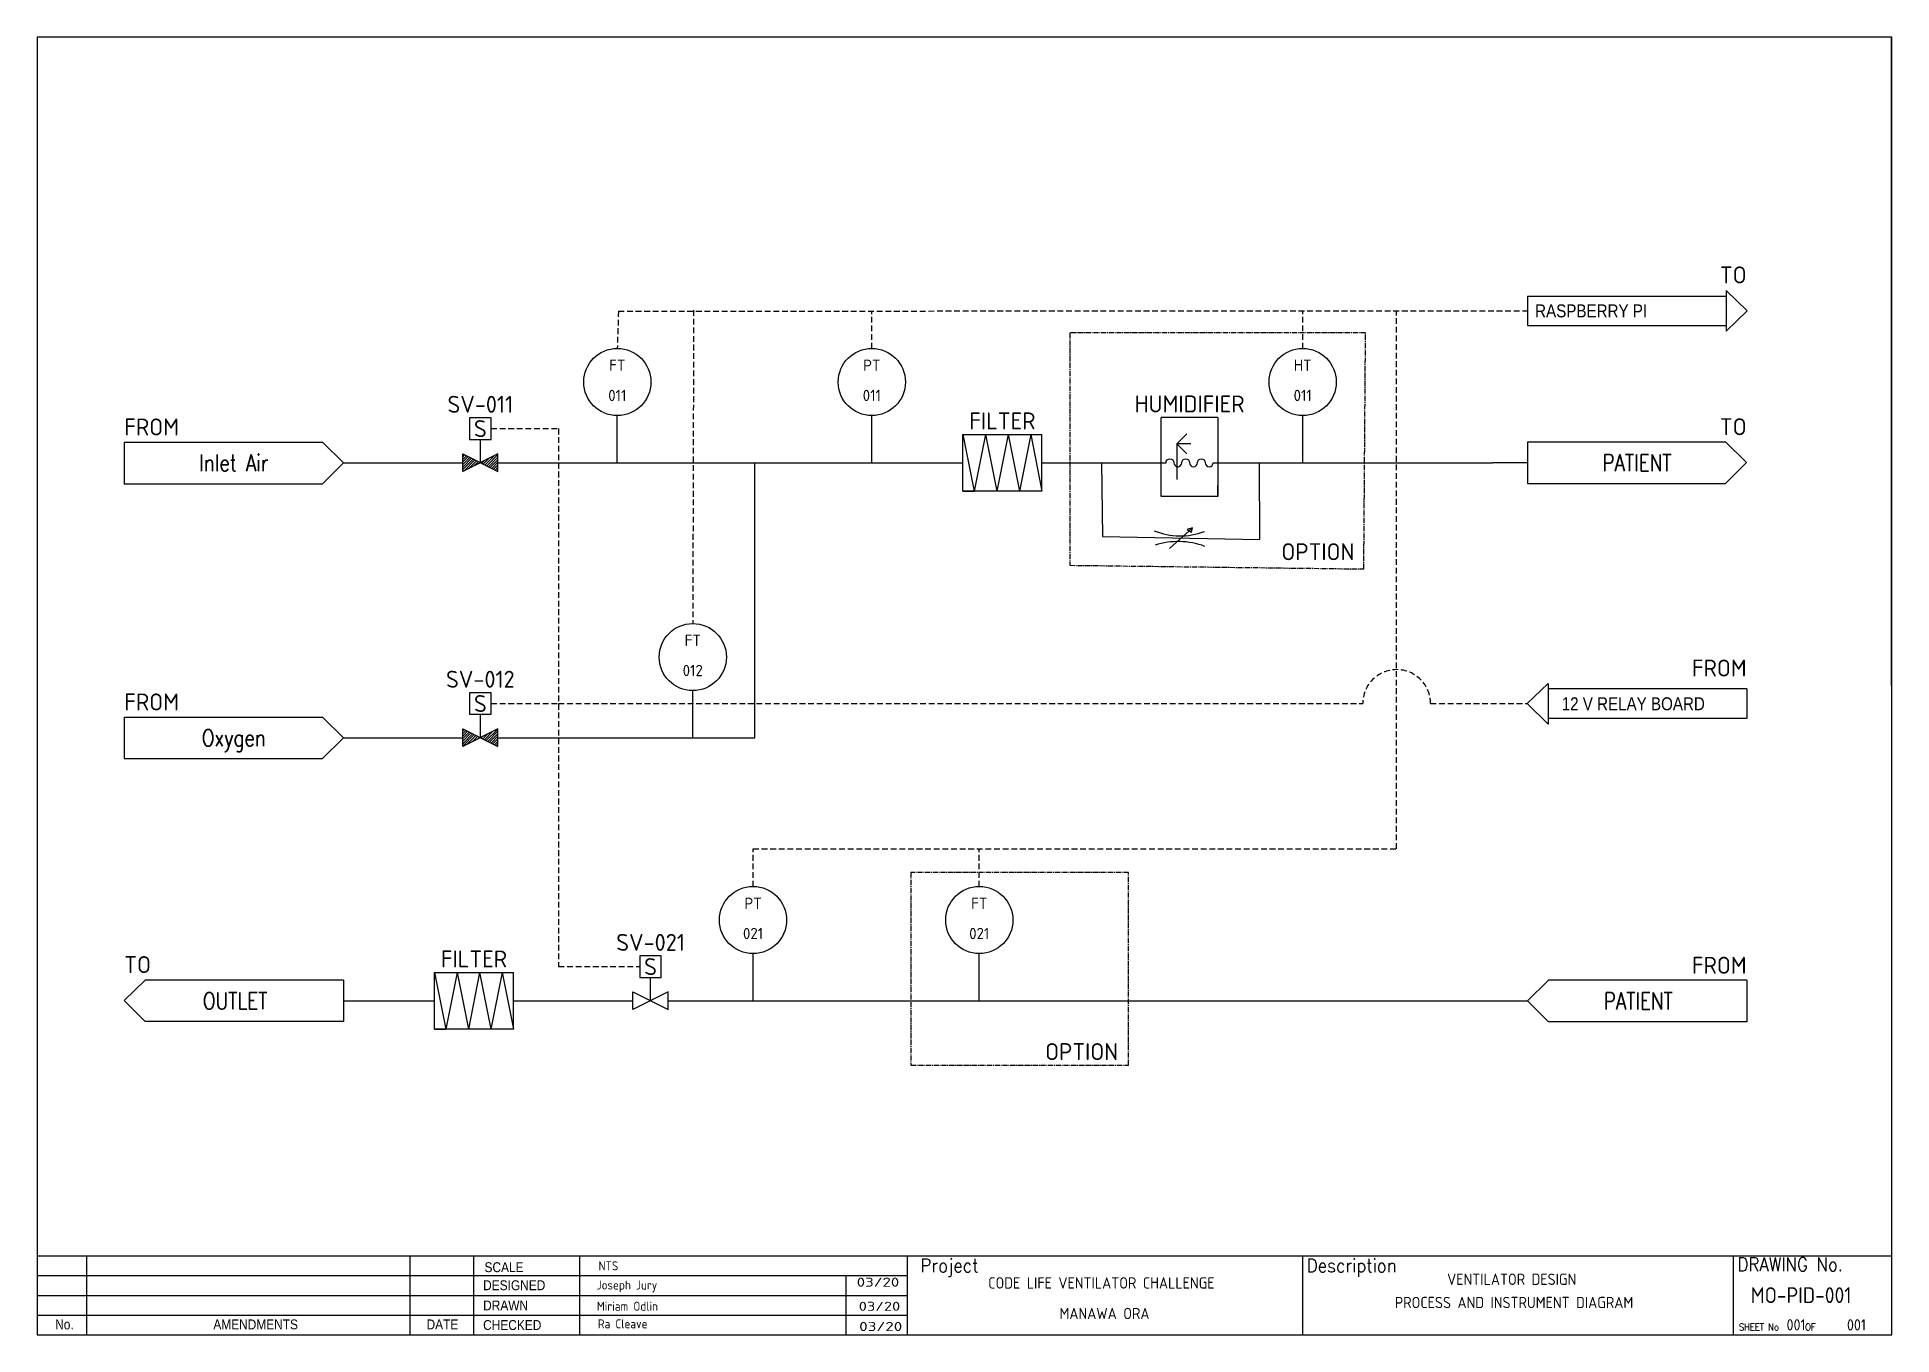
# Paper-space layout 'PID' of a CAD drawing. Header units: millimetres. Extents: x 0 to 820, y 0 to 574.
# The model-space entities are those that its viewports show. They can reach past a viewport. Long polylines and large blocks are cut down to what shows.
import ezdxf
from ezdxf.enums import TextEntityAlignment as Align

# ---------------------------------------------------------------- set-up
doc = ezdxf.new("R2010")
doc.units = ezdxf.units.MM
doc.header["$LTSCALE"] = 0.5
doc.linetypes.add('CENTER2', pattern=[1.125, 0.75, -0.125, 0.125, -0.125])
doc.linetypes.add('DASHED', pattern=[19.05, 12.7, -6.35])
for name, color, linetype in [('bold', 6, 'Continuous'), ('DRAWING', 7, 'Continuous'), ('PROCESS', 4, 'Continuous'), ('SYM', 2, 'Continuous'), ('SYMBOLS', 2, 'Continuous'), ('TEXT-2', 1, 'Continuous'), ('TEXT-3', 2, 'Continuous'), ('TEXT_10', 2, 'Continuous'), ('XFIN', 1, 'Continuous')]:
    doc.layers.add(name, color=color, linetype=linetype)
doc.styles.add('ISO', font='ISO')
doc.styles.add('romans', font='romans.shx')
doc.styles.add('STYLE1', font='')
doc.styles.add('STYLE2', font='romand.shx')
doc.styles.add('X1', font='iso3098b.shx', dxfattribs={"height": 0.125})
doc.styles.get('STYLE1').set_extended_font_data('Formal436 BT')

# ---------------------------------------------------------------- blocks, each defined once
blk = doc.blocks.new('AHTITLE')
at = {"color": 4, "style": 'ISO'}
for tag, p in [('PROJECT1', (634.69, 56.8)), ('PROJECT2', (634.69, 48.72)), ('DESCRIPTION1', (634.69, 33.99)), ('DESCRIPTION2', (634.69, 26)), ('DETAILS1', (634.69, 12.21)), ('DETAILS2', (634.69, 4.19)), ('SHEET', (749.8, 1.98)), ('TOTAL', (783.33, 1.94))]:
    blk.add_attdef(tag, text='', height=5, dxfattribs=at).set_placement(p, align=Align.CENTER)
at = {"color": 2, "style": 'ISO'}
for tag, p in [('NO6', (6.62, 31.21)), ('NO5', (6.62, 26.21)), ('NO4', (6.62, 21.21)), ('NO3', (6.62, 16.21)), ('NO2', (6.62, 11.21)), ('NO1', (6.62, 6.21))]:
    blk.add_attdef(tag, text='', height=2.5, dxfattribs=at).set_placement(p, align=Align.CENTER)
for tag, p in [('AMENDES6', (13.95, 31.21)), ('AMENDES5', (13.95, 26.21)), ('AMENDES4', (13.95, 21.21)), ('AMENDES3', (13.95, 16.21)), ('AMENDES2', (13.95, 11.21)), ('AMENDES1', (13.95, 6.21))]:
    blk.add_attdef(tag, p, '', height=2.5, dxfattribs=at)
for tag, width, p, p2 in [('A6DATE', 1.040117, (94.65, 31.2), (109.01, 31.2)), ('A5DATE', 1.040117, (94.65, 26.2), (109.01, 26.2)), ('A4DATE', 1.038131, (94.65, 21.2), (108.98, 21.2)), ('A3DATE', 1.03655, (94.65, 16.2), (108.96, 16.2)), ('A2DATE', 1.03731, (94.65, 11.2), (108.97, 11.2)), ('A1DATE', 1.070419, (94.65, 6.2), (108.92, 6.2))]:
    blk.add_attdef(tag, text='', height=2.5, dxfattribs=dict(at, width=width)).set_placement(p, p2, align=Align.FIT)
for tag, p in [('SCALE', (162.51, 33.36)), ('DESIGNED', (202.89, 21.32)), ('DRAWN', (202.89, 16.19)), ('CHECKED', (202.82, 6.23))]:
    blk.add_attdef(tag, text='', height=4, dxfattribs=at).set_placement(p, align=Align.RIGHT)
for tag, p, p2 in [('DESDATE', (205.03, 21.34), (218.71, 21.34)), ('DWGDATE', (205.05, 16.17), (218.82, 16.17)), ('CHKDATE', (205.13, 6.23), (218.83, 6.23))]:
    blk.add_attdef(tag, text='', height=4, dxfattribs=at).set_placement(p, p2, align=Align.FIT)
at = {"color": 6, "style": 'ISO'}
blk.add_attdef('DRAWING', text='', height=7, dxfattribs=at).set_placement((758.83, 14.09), align=Align.CENTER)
blk = doc.blocks.new('MO-title1')
at = {"layer": 'bold'}
for p, q in [((0, 35), (110, 35)), ((193.11, 0), (193.11, 35)), ((220, 35), (820.24, 35)), ((385, 0), (385, 35)), ((559.85, 0), (559.85, 35)), ((750.36, 0), (750.36, 35)), ((0, 0), (820.36, 0))]:
    blk.add_line(p, q, dxfattribs=at)
blk.add_lwpolyline([(0, 0), (820.36, 0), (820.24, 574.3), (0, 574.3)], close=True, dxfattribs=at)
at = {"layer": 'XFIN'}
for p, q in [((0, 35), (192.5, 35)), ((22.06, 0), (22.06, 35)), ((110, 35), (220, 35)), ((164.96, 0), (164.96, 35)), ((192.5, 35), (385, 35)), ((240.08, 0), (240.08, 35)), ((0, 26.25), (192.5, 26.25)), ((192.5, 26.25), (385, 26.25)), ((357.88, 0), (357.88, 26.25)), ((0, 17.5), (192.5, 17.5)), ((192.5, 17.5), (385, 17.5)), ((0, 8.75), (192.5, 8.75)), ((0, 8.75), (192.5, 8.75)), ((192.5, 8.75), (385, 8.75))]:
    blk.add_line(p, q, dxfattribs=at)
at = {"layer": 'TEXT-2', "style": 'STYLE2', "width": 0.9}
blk.add_text('SHEET No     OF', height=3, dxfattribs=at).set_placement((752.7, 2.02))
at = {"layer": 'TEXT-3', "width": 0.9}
for s, height, style, p in [('Project', 6, 'STYLE2', (390.66, 27.72)), ('Description', 6, 'STYLE2', (561.51, 27.72)), ('DRAWING No.', 6, 'STYLE2', (752.02, 28.22)), ('SCALE', 4.375, 'STYLE1', (197.89, 27.78)), ('DESIGNED', 4.375, 'STYLE1', (197.28, 19.8)), ('DRAWN', 4.375, 'STYLE1', (197.28, 10.85)), ('No.', 4.375, 'STYLE1', (8.01, 2.46)), ('AMENDMENTS', 4.375, 'STYLE1', (77.95, 2.46)), ('DATE', 4.375, 'STYLE1', (172.26, 2.46)), ('CHECKED', 4.375, 'STYLE1', (197.28, 2.19)), ('CHECKED', 4.375, 'STYLE1', (197.28, 2.19))]:
    blk.add_text(s, height=height, dxfattribs=dict(at, style=style)).set_placement(p)
blk = doc.blocks.new('ARROW2')
at = {"layer": 'SYM'}
for p, q in [((-1.629, 0.153), (-0.153, 0.153)), ((-1.629, 0.153), (-1.629, -0.156)), ((-0.153, 0.153), (0.003, 0)), ((0.003, 0), (-0.153, -0.156)), ((-1.629, -0.156), (-0.153, -0.156))]:
    blk.add_line(p, q, dxfattribs=at)
at = {"layer": 'SYM', "width": 0.85}
blk.add_attdef('D501-1020-DP-006', (-1.533, -0.051), '', height=0.0989, dxfattribs=at)
blk = doc.blocks.new('InstArrow')
at = {"layer": 'SYM'}
for p, q in [((-0.153, 0.153), (-0.153, -0.156)), ((-0.153, 0.153), (0.003, 0)), ((-1.629, 0.111), (-0.153, 0.111)), ((-1.629, 0.111), (-1.629, -0.114)), ((-1.629, -0.114), (-0.153, -0.114)), ((0.003, 0), (-0.153, -0.156))]:
    blk.add_line(p, q, dxfattribs=at)
at = {"layer": 'SYM', "width": 0.85}
blk.add_attdef('D501-1020-DP-006', (-1.533, -0.051), '', height=0.0989, dxfattribs=at)

msp = doc.modelspace()

# ---------------------------------------------------------------- hatches: boundary and pattern name
at = {"layer": 'DRAWING', "linetype": 'ByBlock'}
h = msp.add_hatch(dxfattribs=at)
h.set_pattern_fill('ANSI31', color=5, scale=0.1, style=0)
h.paths.add_polyline_path([(1550.79, 657.8), (1550.79, 660.92), (1557.03, 657.8), (1557.03, 660.92)])
h = msp.add_hatch(dxfattribs=at)
h.set_pattern_fill('ANSI31', color=5, scale=0.1, style=0)
h.paths.add_polyline_path([(1550.79, 609.16), (1550.79, 612.28), (1557.03, 609.16), (1557.03, 612.28)])

# ---------------------------------------------------------------- linework, layer by layer
at = {"layer": 'DRAWING', "color": 5, "linetype": 'DASHED'}
for p, q in [((1578.33, 686.19), (1578.13, 679.58)), ((1578.33, 686.19), (1739.06, 686.23)), ((1591.62, 686.34), (1591.47, 630.91)), ((1623.13, 679.58), (1623.13, 686.23)), ((1699.32, 679.58), (1699.32, 686.23)), ((1715.93, 591.04), (1715.93, 686.23)), ((1555.81, 665.4), (1567.74, 665.4)), ((1567.74, 665.4), (1567.74, 570.22)), ((1555.81, 616.76), (1567.74, 616.76)), ((1567.74, 616.76), (1709.93, 616.76)), ((1721.93, 616.76), (1739.06, 616.76)), ((1602.13, 584.39), (1602.13, 591.04)), ((1602.13, 591.04), (1715.93, 591.04)), ((1642.13, 584.39), (1642.13, 591.04)), ((1567.74, 570.22), (1582.11, 570.22))]:
    msp.add_line(p, q, dxfattribs=at)
at = {"layer": 'DRAWING', "color": 2, "linetype": 'ByBlock'}
for p, q in [((1684.32, 667.36), (1674.32, 667.36)), ((1639.22, 664.36), (1641.22, 654.36)), ((1643.22, 664.36), (1641.22, 654.36)), ((1643.22, 664.36), (1645.22, 654.36)), ((1647.22, 664.36), (1645.22, 654.36)), ((1647.22, 664.36), (1649.22, 654.36)), ((1651.22, 664.36), (1649.22, 654.36)), ((1651.22, 664.36), (1653.22, 654.36)), ((1653.22, 654.36), (1653.22, 664.36)), ((1678.82, 664.46), (1677.05, 662.69)), ((1679.55, 662.69), (1677.05, 662.69)), ((1678.82, 660.92), (1677.05, 662.69)), ((1677.05, 662.69), (1677.05, 656.39)), ((1639.22, 654.36), (1641.22, 654.36)), ((1684.32, 653.36), (1684.32, 655.36)), ((1545.79, 569.18), (1547.79, 559.18)), ((1549.79, 569.18), (1547.79, 559.18)), ((1549.79, 569.18), (1551.79, 559.18)), ((1553.79, 569.18), (1551.79, 559.18)), ((1553.79, 569.18), (1555.79, 559.18)), ((1557.79, 569.18), (1555.79, 559.18)), ((1557.79, 569.18), (1559.79, 559.18)), ((1559.79, 559.18), (1559.79, 569.18)), ((1545.79, 559.18), (1547.79, 559.18))]:
    msp.add_line(p, q, dxfattribs=at)
at = {"layer": 'DRAWING', "color": 5, "linetype": 'ByBlock'}
for p, q in [((1663.77, 659.36), (1663.9, 646.3)), ((1691.77, 645.76), (1691.71, 659.36)), ((1663.9, 646.3), (1691.77, 645.76)), ((1675.78, 644.17), (1679.84, 647.83)), ((1679.84, 647.83), (1678.89, 647.53)), ((1678.89, 647.53), (1679.64, 647.08)), ((1679.64, 647.08), (1679.84, 647.83))]:
    msp.add_line(p, q, dxfattribs=at)
at = {"layer": 'DRAWING', "color": 5, "linetype": 'CENTER2', "ltscale": 15}
for points in [[(1658.17, 682.36), (1658.13, 641.22), (1710.13, 640.57), (1710.43, 682.36)], [(1630.04, 586.87), (1630.04, 552.8), (1668.52, 552.78), (1668.52, 586.86)]]:
    msp.add_lwpolyline(points, close=True, dxfattribs=at)
at = {"layer": 'DRAWING', "color": 2, "linetype": 'ByBlock'}
for points in [[(1684.32, 667.36), (1684.32, 653.36), (1674.32, 653.36), (1674.32, 667.36)], [(1653.22, 654.36), (1639.22, 654.36), (1639.22, 664.36), (1653.22, 664.36)], [(1559.79, 559.18), (1545.79, 559.18), (1545.79, 569.18), (1559.79, 569.18)]]:
    msp.add_lwpolyline(points, dxfattribs=at)
at = {"layer": 'DRAWING', "color": 5, "linetype": 'ByBlock'}
for centre, radius, start, end in [((1677.7, 658.64), 12.22, 247.7655, 290.2924), ((1677.33, 632.25), 13.17, 69.2582, 108.123)]:
    msp.add_arc(centre, radius, start, end, dxfattribs=at)
at = {"layer": 'DRAWING', "color": 5, "linetype": 'DASHED'}
msp.add_arc((1715.93, 616.76), 6, 0, 180, dxfattribs=at)
at = {"layer": 'PROCESS'}
for p, q in [((1529.7, 659.36), (1550.79, 659.36)), ((1557.03, 659.36), (1578.13, 659.36)), ((1578.13, 659.36), (1626.77, 659.36)), ((1602.47, 610.67), (1602.47, 659.32)), ((1623.13, 659.36), (1639.22, 659.36)), ((1653.22, 659.36), (1674.32, 659.36)), ((1684.32, 659.36), (1732.96, 659.36)), ((1739.06, 659.36), (1732.96, 659.36)), ((1529.7, 610.72), (1550.79, 610.72)), ((1557.03, 610.72), (1602.47, 610.67)), ((1529.7, 564.18), (1545.79, 564.18)), ((1559.79, 564.18), (1580.89, 564.18)), ((1587.13, 564.18), (1739.06, 564.18))]:
    msp.add_line(p, q, dxfattribs=at)
at = {"layer": 'SYMBOLS'}
for p, q in [((1578.13, 659.36), (1578.13, 667.7)), ((1623.13, 659.36), (1623.13, 667.7)), ((1699.32, 659.36), (1699.32, 667.7)), ((1553.91, 659.36), (1553.91, 663.5)), ((1591.47, 610.7), (1591.47, 619.04)), ((1553.91, 610.72), (1553.91, 614.86)), ((1602.13, 564.18), (1602.13, 572.52)), ((1642.13, 564.18), (1642.13, 572.52)), ((1584.01, 564.18), (1584.01, 568.32))]:
    msp.add_line(p, q, dxfattribs=at)
for points in [[(1555.81, 663.5), (1555.81, 667.3), (1552.01, 667.3), (1552.01, 663.5)], [(1550.79, 657.8), (1550.79, 660.92), (1557.03, 657.8), (1557.03, 660.92)], [(1555.81, 614.86), (1555.81, 618.66), (1552.01, 618.66), (1552.01, 614.86)], [(1550.79, 609.16), (1550.79, 612.28), (1557.03, 609.16), (1557.03, 612.28)], [(1585.91, 568.32), (1585.91, 572.11), (1582.11, 572.11), (1582.11, 568.32)], [(1580.89, 562.62), (1580.89, 565.74), (1587.13, 562.62), (1587.13, 565.74)]]:
    msp.add_lwpolyline(points, close=True, dxfattribs=at)
msp.add_lwpolyline([(1674.32, 659.36), (1675.15, 659.36, -1), (1676.54, 659.36, 1), (1677.93, 659.36, -1), (1679.32, 659.36, 1), (1680.71, 659.36, -1), (1682.1, 659.36, 1), (1683.49, 659.36), (1684.32, 659.36)], format="xyb", dxfattribs=at)
for centre in [(1578.13, 673.64), (1623.13, 673.64), (1699.32, 673.64), (1591.47, 624.98), (1602.13, 578.46), (1642.13, 578.46)]:
    msp.add_circle(centre, 5.94, dxfattribs=at)

# ---------------------------------------------------------------- block references
at = {"layer": 'DRAWING', "color": 5, "linetype": 'ByBlock'}
ref = msp.add_blockref('InstArrow', (1777.87, 686.26), dxfattribs=dict(at, xscale=-23.82840078415506, yscale=-23.21038488009083, zscale=23.82840078415506, rotation=180))
ref.add_attrib('D501-1020-DP-006', 'RASPBERRY PI', (1740.42, 685.08), dxfattribs={"layer": 'SYM', "height": 2.2958, "width": 0.872633})
ref = msp.add_blockref('InstArrow', (1739.06, 616.76), dxfattribs=dict(at, xscale=23.82840078415506, yscale=-23.21038488009083, zscale=23.82840078415506, rotation=180))
ref.add_attrib('D501-1020-DP-006', '12 V RELAY BOARD', (1745.12, 615.57), dxfattribs={"layer": 'SYM', "height": 2.2958, "width": 0.872633})
at = {"layer": 'SYMBOLS'}
ref = msp.add_blockref('ARROW2', (1529.62, 659.36), dxfattribs=dict(at, xscale=23.75, yscale=23.75, zscale=23.75))
ref.add_attrib('D501-1020-DP-006', 'Inlet Air', dxfattribs={"height": 2.969, "style": 'romans', "width": 0.8}).set_placement((1510.32, 659.33), align=Align.MIDDLE_CENTER)
ref = msp.add_blockref('ARROW2', (1777.74, 659.4), dxfattribs=dict(at, xscale=23.75, yscale=23.75, zscale=23.75))
ref.add_attrib('D501-1020-DP-006', 'PATIENT', dxfattribs={"height": 2.969, "style": 'romans', "width": 0.8}).set_placement((1758.44, 659.36), align=Align.MIDDLE_CENTER)
ref = msp.add_blockref('ARROW2', (1529.62, 610.72), dxfattribs=dict(at, xscale=23.75, yscale=23.75, zscale=23.75))
ref.add_attrib('D501-1020-DP-006', 'Oxygen', dxfattribs={"height": 2.969, "style": 'romans', "width": 0.8}).set_placement((1510.32, 610.68), align=Align.MIDDLE_CENTER)
ref = msp.add_blockref('ARROW2', (1491.02, 564.21), dxfattribs=dict(at, xscale=-23.75, yscale=23.75, zscale=23.75))
ref.add_attrib('D501-1020-DP-006', 'OUTLET', dxfattribs={"height": 2.969, "style": 'romans', "width": 0.8}).set_placement((1510.56, 564.18), align=Align.MIDDLE_CENTER)
ref = msp.add_blockref('ARROW2', (1739.14, 564.18), dxfattribs=dict(at, xscale=-23.75, yscale=23.75, zscale=23.75))
ref.add_attrib('D501-1020-DP-006', 'PATIENT', dxfattribs={"height": 2.969, "style": 'romans', "width": 0.8}).set_placement((1758.67, 564.14), align=Align.MIDDLE_CENTER)

# ---------------------------------------------------------------- texts
at = {"layer": 'SYMBOLS', "style": 'X1'}
for p in [(1553.91, 665.4), (1553.91, 616.76), (1584.01, 570.22)]:
    msp.add_text('S', height=3, dxfattribs=at).set_placement(p, align=Align.MIDDLE)
at = {"layer": 'TEXT_10', "style": 'X1'}
for s, p in [('TO', (1777.81, 691.09)), ('TO', (1777.81, 664.23)), ('FROM', (1777.81, 621.54)), ('FROM', (1777.81, 568.96))]:
    msp.add_text(s, height=3, dxfattribs=at).set_placement(p, align=Align.RIGHT)
for s, p in [('FT', (1578.13, 676.61)), ('PT', (1623.13, 676.61)), ('HT', (1699.32, 676.61)), ('011', (1578.13, 671.27)), ('011', (1623.13, 671.27)), ('011', (1699.32, 671.27)), ('FT', (1591.47, 627.94)), ('012', (1591.47, 622.6)), ('PT', (1602.13, 581.42)), ('FT', (1642.13, 581.42)), ('021', (1602.13, 576.08)), ('021', (1642.13, 576.08))]:
    msp.add_text(s, height=2, dxfattribs=at).set_placement(p, align=Align.MIDDLE)
for s, p in [('SV-011', (1553.91, 667.3)), ('HUMIDIFIER', (1679.32, 667.36)), ('FILTER', (1646.22, 664.36)), ('SV-012', (1553.91, 618.66)), ('SV-021', (1584.01, 572.11)), ('FILTER', (1552.79, 569.18))]:
    msp.add_text(s, height=3, dxfattribs=at).set_placement(p, align=Align.BOTTOM_CENTER)
for s, p in [('FROM', (1490.95, 664.19)), ('FROM', (1490.95, 615.54)), ('TO', (1490.95, 569.08))]:
    msp.add_text(s, height=3, dxfattribs=at).set_placement(p)
for p in [(1708.47, 641.22), (1666.69, 552.78)]:
    msp.add_text('OPTION', height=3, dxfattribs=at).set_placement(p, align=Align.BOTTOM_RIGHT)

psp = doc.layouts.new('PID')

# ---------------------------------------------------------------- linework, layer by layer
at = {"layer": 'bold'}
psp.add_line((0, 0), (820.36, 0), dxfattribs=at)
psp.add_lwpolyline([(0, 0), (820.36, 0), (820.24, 574.3), (0, 574.3)], close=True, dxfattribs=at)

# ---------------------------------------------------------------- block references
at = {"layer": 'bold', "color": 0, "linetype": 'ByBlock'}
psp.add_blockref('MO-title1', (0, 0), dxfattribs=at)
at = {"layer": 'XFIN'}
ref = psp.add_blockref('AHTITLE', (21.36, 0), dxfattribs=at)
ref.add_attrib('PROJECT1', 'CODE LIFE VENTILATOR CHALLENGE', dxfattribs={"layer": '0', "color": 4, "height": 5, "style": 'ISO'}).set_placement((470.74, 20.5), align=Align.CENTER)
ref.add_attrib('PROJECT2', 'MANAWA ORA', dxfattribs={"layer": '0', "color": 4, "height": 5, "style": 'ISO'}).set_placement((472.09, 6.99), align=Align.CENTER)
ref.add_attrib('DESCRIPTION1', 'VENTILATOR DESIGN', dxfattribs={"layer": '0', "color": 4, "height": 5, "style": 'ISO'}).set_placement((652.2, 22.12), align=Align.CENTER)
ref.add_attrib('DETAILS1', 'PROCESS AND INSTRUMENT DIAGRAM', dxfattribs={"layer": '0', "color": 4, "height": 5, "style": 'ISO'}).set_placement((653.26, 11.85), align=Align.CENTER)
ref.add_attrib('DRAWING', 'MO-PID-001', dxfattribs={"layer": '0', "color": 6, "height": 7, "style": 'ISO'}).set_placement((780.19, 14.09), align=Align.CENTER)
ref.add_attrib('SHEET', '001', dxfattribs={"layer": '0', "color": 4, "height": 5, "style": 'ISO'}).set_placement((777.98, 1.98), align=Align.CENTER)
ref.add_attrib('TOTAL', '001', dxfattribs={"layer": '0', "color": 4, "height": 5, "style": 'ISO'}).set_placement((804.69, 1.94), align=Align.CENTER)
ref.add_attrib('SCALE', 'NTS', dxfattribs={"layer": '0', "color": 2, "height": 4, "style": 'ISO'}).set_placement((257.07, 28.57), align=Align.RIGHT)
ref.add_attrib('DESIGNED', 'Joseph Jury', dxfattribs={"layer": '0', "color": 2, "height": 4, "style": 'ISO'}).set_placement((274.3, 20.08), align=Align.RIGHT)
ref.add_attrib('DESDATE', '03/20', dxfattribs={"layer": '0', "color": 2, "height": 4, "style": 'ISO', "width": 1.402367}).set_placement((362.5, 21.34), (381.31, 21.34), align=Align.FIT)
ref.add_attrib('DRAWN', 'Miriam Odlin', dxfattribs={"layer": '0', "color": 2, "height": 4, "style": 'ISO'}).set_placement((274.61, 10.7), align=Align.RIGHT)
ref.add_attrib('DWGDATE', '03/20', dxfattribs={"layer": '0', "color": 2, "height": 4, "style": 'ISO', "width": 1.36937}).set_placement((363.39, 10.67), (381.75, 10.67), align=Align.FIT)
ref.add_attrib('CHECKED', 'Ra Cleave', dxfattribs={"layer": '0', "color": 2, "height": 4, "style": 'ISO'}).set_placement((269.98, 2.91), align=Align.RIGHT)
ref.add_attrib('CHKDATE', '03/20', dxfattribs={"layer": '0', "color": 2, "height": 4, "style": 'ISO', "width": 1.418866}).set_placement((363.61, 1.73), (382.64, 1.73), align=Align.FIT)

# ---------------------------------------------------------------- viewports
at = {"layer": 'DRAWING', "color": 5, "linetype": 'ByBlock'}
psp.add_viewport(center=(410.18, 304.65), size=(820.36, 539.2996), view_center_point=(1639.52, 626.86), view_height=215.6051, dxfattribs=at)

doc.saveas('drawing.dxf')
